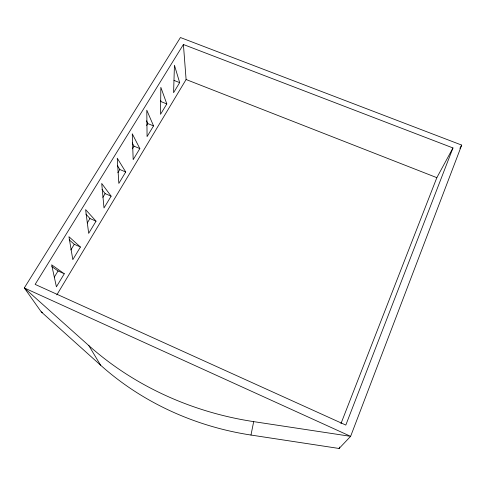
<?xml version="1.0" encoding="UTF-8"?>
<svg xmlns="http://www.w3.org/2000/svg" width="486" height="486" viewBox="0 0 486 486"><rect width="100%" height="100%" fill="white"/><g stroke="black" fill="none" stroke-linecap="round" stroke-linejoin="round"><path stroke-width="0.73" d="M250.983 435.049L253.68 421.629A288.405 247.423 8.2 0 1 88.804 345.576L24.3 287.937L180.428 37.525L461.7 145.101L350.625 436.337L339.107 448.475L250.983 435.049A265.672 232.654 8.5 0 1 100.62 365.205L41.261 311.903L24.3 287.937L350.625 436.337L253.68 421.629M339.107 448.475L339.653 447.059M452.97 147.951L345.813 425.068L35.144 284.395L183.404 44.499L452.97 147.951L436.841 177.663L340.953 423.634M459.878 148.358L461.7 145.101M56.838 294.862L186.102 79.522L183.404 44.499M64.292 273.758L56.406 286.819L51.656 264.827L64.292 273.758L58.053 270.963L51.874 266.644M80.439 247.01L72.821 259.633L68.939 236.731L80.439 247.01L74.279 244.306L69.212 239.841M96.04 221.166L88.677 233.365L85.615 209.624L96.04 221.166L89.965 218.542L85.87 214.095M111.124 196.168L104.004 207.965L101.708 183.465L111.124 196.168L105.134 193.622L102.036 189.54M125.722 171.983L118.833 183.404L117.248 158.199L125.722 171.983L119.805 169.511L117.412 165.72M139.853 148.576L133.182 159.627L132.265 133.79L139.853 148.576L134.014 146.171L132.301 142.933M153.54 125.898L147.076 136.609L146.79 110.176L153.54 125.898L147.774 123.566L146.547 120.814M166.807 103.925L160.538 114.307L160.842 87.34L166.807 103.925L161.109 101.659L160.587 100.268M179.662 82.626L173.587 92.686L174.444 65.233L179.662 82.626L174.037 80.415M54.28 277.166L58.053 270.963M70.835 249.968L74.279 244.306M87.237 223.019L89.965 218.542M102.868 197.334L105.134 193.622M117.879 172.676L119.805 169.511M132.435 148.765L134.014 146.171M146.626 125.449L147.774 123.566M186.102 79.522L436.841 177.663M41.261 311.903L42.64 312.534M88.804 345.576L100.62 365.205"/></g></svg>
